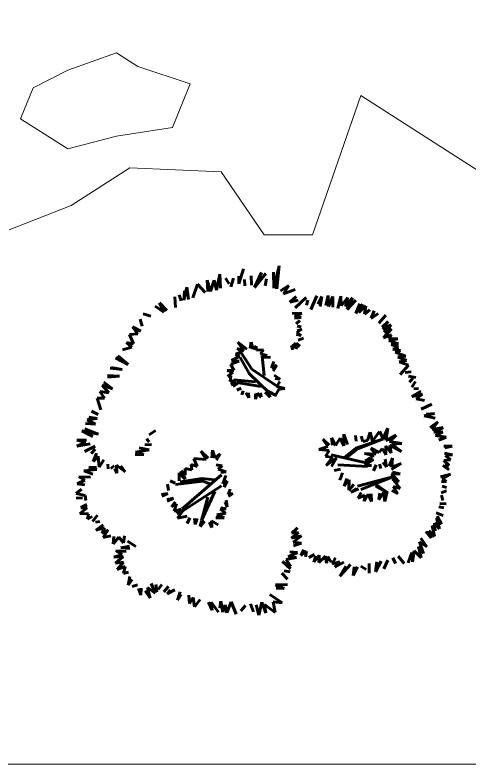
# Model space of a CAD drawing. Header units: metres. Extents: x 35.8 to 78.9, y 1.1 to 33.7.
# Drawn here: x 65.7 to 70.63, y 1.12 to 9.25 of the extents above; entities that cross this region are included whole.
import ezdxf

# ---------------------------------------------------------------- set-up
doc = ezdxf.new("R2010")
doc.units = ezdxf.units.M
for name, color, linetype, lineweight in [('Ceco.NET 53', 254, 'Continuous', 9), ('plants', 83, 'Continuous', 60), ('topography', 132, 'Continuous', 15)]:
    doc.layers.add(name, color=color, linetype=linetype, lineweight=lineweight)

# ---------------------------------------------------------------- blocks, each defined once
blk = doc.blocks.new('ARBRE10')
for p, q in [((0.2391, 1.7233), (0.2972, 1.967)), ((0.2972, 1.967), (0.2718, 1.716)), ((-0.3867, 1.7026), (-0.3473, 1.8749)), ((-0.3473, 1.8749), (-0.3424, 1.7223)), ((-0.1426, 1.7705), (-0.0917, 1.9342)), ((0.0282, 1.7305), (0.1046, 1.8942)), ((0.1518, 1.8833), (0.0282, 1.7305)), ((0.2354, 1.8978), (0.2391, 1.7233)), ((-0.4801, 1.6878), (-0.4851, 1.8109)), ((-0.4851, 1.8109), (-0.4506, 1.6878)), ((-0.4506, 1.6878), (-0.4113, 1.8109)), ((-0.4113, 1.8109), (-0.3867, 1.7026)), ((-0.2883, 1.8306), (-0.2489, 1.7715)), ((-0.1997, 1.8306), (-0.2293, 1.737)), ((-0.1426, 1.8542), (-0.1426, 1.7705)), ((-0.0817, 1.8158), (-0.0768, 1.7469)), ((-0.0081, 1.8578), (-0.0045, 1.756)), ((0.1446, 1.7469), (0.1594, 1.8256)), ((-0.7387, 1.5923), (-0.706, 1.7342)), ((-0.706, 1.7342), (-0.6878, 1.5996)), ((-0.6442, 1.6178), (-0.5933, 1.7669)), ((-0.5933, 1.7669), (-0.5097, 1.676)), ((0.3119, 1.6927), (0.4004, 1.7518)), ((0.4004, 1.7518), (0.3414, 1.6632)), ((0.3414, 1.6632), (0.4693, 1.7075)), ((-0.8368, 1.6287), (-0.8295, 1.5123)), ((-0.7896, 1.6505), (-0.7678, 1.585)), ((-0.7314, 1.6942), (-0.7387, 1.5923)), ((0.4791, 1.6337), (0.4103, 1.5697)), ((0.7043, 1.6396), (0.6389, 1.4905)), ((0.7202, 1.55), (0.7595, 1.6337)), ((0.7595, 1.6337), (0.7399, 1.5254)), ((0.8038, 1.5352), (0.8284, 1.6435)), ((0.8284, 1.6435), (0.8333, 1.5254)), ((0.8333, 1.5254), (0.8776, 1.6337)), ((0.8776, 1.6337), (0.8776, 1.5155)), ((0.9313, 1.5015), (0.9663, 1.6348)), ((0.9663, 1.6348), (0.9698, 1.5295)), ((-0.9254, 1.4804), (-1.0048, 1.5646)), ((-1.0048, 1.5646), (-0.9581, 1.4617)), ((0.4103, 1.5697), (0.5037, 1.5943)), ((0.588, 1.6214), (0.468, 1.5086)), ((0.607, 1.5943), (0.5923, 1.5401)), ((0.9698, 1.5295), (1.04, 1.6208)), ((1.04, 1.6208), (1.0154, 1.5225)), ((1.0154, 1.5225), (1.0926, 1.6173)), ((1.0926, 1.6173), (1.033, 1.4909)), ((1.033, 1.4909), (1.1276, 1.5927)), ((1.1732, 1.5541), (1.1276, 1.4488)), ((1.1276, 1.4488), (1.2013, 1.5506)), ((1.2013, 1.5506), (1.1627, 1.4593)), ((-0.9581, 1.4617), (-1.0516, 1.5272)), ((1.1627, 1.4593), (1.2363, 1.533)), ((1.2363, 1.533), (1.2223, 1.4418)), ((1.2223, 1.4418), (1.2819, 1.4874)), ((1.3275, 1.4769), (1.296, 1.3962)), ((-1.2152, 1.3868), (-1.1918, 1.312)), ((-1.1825, 1.443), (-1.0983, 1.4196)), ((0.4375, 1.4504), (0.5411, 1.4479)), ((0.5411, 1.4479), (0.4622, 1.4306)), ((0.4622, 1.4306), (0.5337, 1.4035)), ((0.5337, 1.4035), (0.4622, 1.3985)), ((1.3731, 1.4488), (1.296, 1.3927)), ((1.4538, 1.4313), (1.3801, 1.3436)), ((-1.2059, 1.2558), (-1.2994, 1.3026)), ((-1.2994, 1.3026), (-1.2386, 1.2278)), ((0.4794, 1.3343), (0.5189, 1.3714)), ((0.4918, 1.3096), (0.5337, 1.3047)), ((1.4152, 1.2979), (1.4818, 1.3611)), ((1.4818, 1.3611), (1.4222, 1.2769)), ((1.4222, 1.2769), (1.5134, 1.326)), ((1.5134, 1.326), (1.4362, 1.2453)), ((-1.2386, 1.2278), (-1.3321, 1.2184)), ((0.5362, 1.2084), (0.4844, 1.2207)), ((0.5411, 1.2775), (0.4868, 1.2405)), ((0.4868, 1.2405), (0.5362, 1.2084)), ((0.4918, 1.2602), (0.5411, 1.2775)), ((1.5169, 1.2804), (1.4292, 1.1821)), ((1.4362, 1.2453), (1.5169, 1.2804)), ((-1.3321, 1.2184), (-1.2854, 1.1201)), ((0.5016, 1.159), (0.5584, 1.1788)), ((1.4292, 1.1821), (1.5169, 1.2172)), ((1.5169, 1.2172), (1.4888, 1.1716)), ((1.4888, 1.1716), (1.5835, 1.1716)), ((1.5835, 1.1716), (1.4888, 1.1541)), ((1.4888, 1.1541), (1.5905, 1.119)), ((-1.3041, 1.0827), (-1.4069, 1.0546)), ((-1.2854, 1.1201), (-1.3648, 1.1342)), ((-1.3648, 1.1342), (-1.3041, 1.0827)), ((-0.087, 1.0429), (-0.1616, 1.0669)), ((-0.1616, 1.0669), (-0.1138, 1.031)), ((-0.0571, 1.0609), (-0.1527, 1.1356)), ((-0.1527, 1.1356), (-0.087, 1.0429)), ((-0.0093, 1.1356), (-0.0212, 1.0669)), ((0.0146, 1.0609), (-0.0093, 1.1356)), ((0.0475, 1.0938), (0.0146, 1.0609)), ((0.0505, 1.0489), (0.0475, 1.0938)), ((0.4967, 1.0701), (0.4301, 1.0997)), ((0.4301, 1.0997), (0.4449, 1.0553)), ((0.5189, 1.0923), (0.4498, 1.122)), ((0.4498, 1.122), (0.4967, 1.0701)), ((0.4819, 1.1244), (0.5189, 1.0923)), ((1.5905, 1.119), (1.5134, 1.112)), ((1.5134, 1.112), (1.594, 1.0839)), ((1.594, 1.0839), (1.5309, 1.0593)), ((1.5309, 1.0593), (1.6151, 1.0453)), ((-1.4583, 0.9891), (-1.3461, 0.8956)), ((-0.1318, 0.9862), (-0.2214, 0.9383)), ((-0.1138, 1.031), (-0.1796, 1.0071)), ((-0.1796, 1.0071), (-0.1318, 0.9862)), ((-0.1206, 1.0296), (-0.0008, 0.8422)), ((0.1251, 1.0549), (0.0505, 1.0489)), ((0.0923, 1.0101), (0.1251, 1.0549)), ((0.167, 0.9921), (0.0923, 1.0101)), ((0.1012, 0.9712), (0.167, 0.9921)), ((0.1116, 0.9846), (0.134, 0.7748)), ((1.6151, 1.0453), (1.5554, 1.0277)), ((1.5554, 1.0277), (1.6712, 0.9856)), ((1.6712, 0.9856), (1.5835, 0.9786)), ((1.5835, 0.9786), (1.6782, 0.9365)), ((-1.3461, 0.8956), (-1.4817, 0.9658)), ((-0.1407, 0.9294), (-0.2303, 0.8965)), ((-0.2303, 0.8965), (-0.1975, 0.8277)), ((-0.2214, 0.9383), (-0.1407, 0.9294)), ((-0.1281, 0.9696), (-0.0307, 0.7973)), ((0.1998, 0.9742), (0.1012, 0.9712)), ((0.2118, 0.8576), (0.2386, 0.9264)), ((1.6782, 0.9365), (1.601, 0.9225)), ((1.601, 0.9225), (1.6992, 0.8874)), ((-1.4116, 0.8394), (-1.5425, 0.8535)), ((-1.5285, 0.8628), (-1.4116, 0.8394)), ((-0.1975, 0.8277), (-0.2692, 0.8307)), ((-0.2692, 0.8307), (-0.2094, 0.8098)), ((-0.0008, 0.8422), (0.2763, 0.6549)), ((0.2685, 0.8875), (0.2118, 0.8576)), ((0.2297, 0.8218), (0.2685, 0.8875)), ((1.6992, 0.8874), (1.6116, 0.7856)), ((1.7308, 0.8137), (1.6642, 0.8067)), ((-1.5705, 0.7739), (-1.4396, 0.7692)), ((-1.4396, 0.7692), (-1.5705, 0.7552)), ((-0.2094, 0.8098), (-0.2632, 0.765)), ((-0.2632, 0.765), (-0.2303, 0.7709)), ((-0.2303, 0.7709), (-0.2363, 0.7082)), ((-0.0307, 0.7973), (0.179, 0.5949)), ((0.3073, 0.7351), (0.2416, 0.7799)), ((0.2506, 0.744), (0.3073, 0.7351)), ((1.6992, 0.7681), (1.7799, 0.754)), ((1.7132, 0.7014), (1.7483, 0.747)), ((-1.5149, 0.629), (-1.6286, 0.6684)), ((-1.6286, 0.6684), (-1.5543, 0.5853)), ((-1.6111, 0.7034), (-1.5149, 0.629)), ((-0.2363, 0.7082), (-0.1766, 0.7261)), ((-0.1766, 0.7261), (-0.2244, 0.6753)), ((-0.2244, 0.6753), (-0.1557, 0.6872)), ((-0.1557, 0.6872), (-0.2035, 0.6574)), ((-0.1955, 0.7298), (0.0367, 0.7073)), ((-0.1655, 0.6998), (0.0966, 0.6549)), ((0.2685, 0.6574), (0.3014, 0.7112)), ((0.3581, 0.6334), (0.2685, 0.6574)), ((1.7764, 0.7084), (1.7378, 0.6488)), ((-1.5543, 0.5853), (-1.6548, 0.6028)), ((-1.6548, 0.6028), (-1.6024, 0.5284)), ((-0.1168, 0.6364), (-0.1646, 0.6155)), ((-0.0959, 0.6095), (-0.1109, 0.5647)), ((-0.066, 0.5886), (-0.0332, 0.5318)), ((-0.0332, 0.5318), (-0.0392, 0.5886)), ((0.0385, 0.5169), (0.0564, 0.5826)), ((0.0385, 0.5766), (0.0385, 0.5169)), ((0.0564, 0.5826), (0.1012, 0.5408)), ((0.1012, 0.5408), (0.0923, 0.5886)), ((0.1431, 0.5946), (0.1968, 0.5408)), ((0.1968, 0.5408), (0.1729, 0.6035)), ((0.1729, 0.6035), (0.2625, 0.5587)), ((0.2954, 0.6304), (0.2536, 0.5527)), ((0.3014, 0.6275), (0.3581, 0.6334)), ((1.8338, 0.6065), (1.7382, 0.5468)), ((1.7382, 0.5468), (1.8517, 0.5707)), ((1.7588, 0.6312), (1.8114, 0.6347)), ((1.8517, 0.5707), (1.786, 0.5228)), ((-1.6024, 0.5284), (-1.6811, 0.5284)), ((-1.6811, 0.5284), (-1.6417, 0.4015)), ((1.786, 0.5228), (1.8756, 0.5049)), ((1.9533, 0.4631), (1.8397, 0.4093)), ((-1.7423, 0.3884), (-1.6723, 0.3534)), ((1.9831, 0.3614), (1.8696, 0.3375)), ((1.8696, 0.3375), (1.9891, 0.3136)), ((1.8935, 0.3554), (1.9831, 0.3614)), ((-1.6985, 0.2484), (-1.8079, 0.2527)), ((-1.6811, 0.3096), (-1.7904, 0.2921)), ((-1.7904, 0.2921), (-1.6985, 0.2484)), ((-1.7729, 0.3227), (-1.6811, 0.3096)), ((1.9353, 0.212), (2.019, 0.2718)), ((2.019, 0.2718), (1.9592, 0.1881)), ((-1.6679, 0.139), (-1.8472, 0.174)), ((-1.8472, 0.174), (-1.7292, 0.1127)), ((-1.8166, 0.1959), (-1.6679, 0.139)), ((-1.117, 0.1302), (-1.0471, 0.1784)), ((1.3081, 0.0612), (1.3854, 0.1671)), ((1.3854, 0.1671), (1.4261, 0.0897)), ((1.4261, 0.0897), (1.4749, 0.2037)), ((1.4749, 0.2037), (1.4546, 0.0694)), ((1.9592, 0.1881), (2.0787, 0.212)), ((2.0787, 0.212), (1.9772, 0.1582)), ((1.9772, 0.1582), (2.0727, 0.1641)), ((2.0727, 0.1641), (1.9951, 0.1223)), ((-1.1476, 0.0865), (-1.117, 0.0558)), ((0.8401, 0.0205), (0.7709, 0.0856)), ((0.7709, 0.0856), (0.8238, 0.0042)), ((0.8767, 0.0205), (0.8645, 0.0979)), ((0.8645, 0.0979), (0.9092, 0.0164)), ((0.9092, 0.0164), (0.9581, 0.0938)), ((0.9581, 0.0938), (0.9988, 0.0123)), ((0.9988, 0.0123), (0.9988, 0.1386)), ((0.9988, 0.1386), (1.0395, 0.0246)), ((1.1331, 0.0612), (1.1249, 0.1223)), ((1.1288, -0.0152), (1.4275, 0.0864)), ((1.4275, 0.0864), (1.1497, -0.0212)), ((1.186, 0.1182), (1.2063, 0.0571)), ((1.2552, 0.0694), (1.2836, 0.1589)), ((1.2836, 0.1589), (1.3081, 0.0612)), ((1.4546, 0.0694), (1.5685, 0.1264)), ((1.5685, 0.1264), (1.4953, 0.0571)), ((1.9951, 0.1223), (2.1086, 0.1044)), ((2.1086, 0.1044), (2.0309, 0.0745)), ((-1.7991, 0.0733), (-1.904, 0.0733)), ((-1.904, 0.0733), (-1.8035, 0.0471)), ((-1.8035, 0.0471), (-1.904, 0.0077)), ((-1.904, 0.0077), (-1.7598, 0.034)), ((-1.7029, 0.0077), (-1.821, -0.0492)), ((-1.1651, 0.0208), (-1.0908, 0.0252)), ((0.8238, 0.0042), (0.7261, -0.0284)), ((1.2063, 0.0571), (1.2552, 0.0694)), ((1.5115, -0.0691), (1.4546, 0.0123)), ((1.4546, 0.0123), (1.4546, -0.0854)), ((1.4953, 0.0571), (1.6295, 0.0368)), ((1.6255, -0.0487), (1.4993, 0.0205)), ((1.4993, 0.0205), (1.5115, -0.0691)), ((1.6295, 0.0368), (1.5197, 0.0286)), ((1.5197, 0.0286), (1.6255, -0.0487)), ((2.0847, 0.0087), (2.1743, 0.0087)), ((2.1743, 0.0087), (2.0966, -0.0092)), ((-1.7029, -0.0229), (-1.7466, -0.071)), ((-1.6898, -0.0667), (-1.7248, -0.1586)), ((-1.2657, -0.0579), (-1.117, -0.0317)), ((-1.1739, -0.0842), (-1.2657, -0.0579)), ((-1.117, -0.0317), (-1.2263, -0.0098)), ((-0.4749, -0.1236), (-0.556, -0.0456)), ((-0.556, -0.0456), (-0.4967, -0.1361)), ((-0.4282, -0.0363), (-0.4375, -0.1174)), ((-0.4001, -0.1205), (-0.4282, -0.0363)), ((-0.344, -0.0737), (-0.4001, -0.1205)), ((-0.3845, -0.1454), (-0.344, -0.0737)), ((0.7261, -0.0284), (0.8401, -0.0406)), ((0.8401, -0.0406), (0.7994, -0.1057)), ((1.0004, -0.1138), (1.1288, -0.0152)), ((1.1497, -0.0212), (1.0302, -0.1168)), ((1.3447, -0.0772), (1.2226, -0.0732)), ((1.2226, -0.0732), (1.3243, -0.0935)), ((1.3813, -0.061), (1.2918, -0.0121)), ((1.2918, -0.0121), (1.3447, -0.0772)), ((1.4139, -0.0162), (1.3813, -0.061)), ((1.4546, -0.0854), (1.4139, -0.0162)), ((2.0907, -0.069), (2.1803, -0.0869)), ((-1.7248, -0.1586), (-1.6723, -0.1017)), ((-1.6723, -0.1017), (-1.6592, -0.2198)), ((-1.6592, -0.2198), (-1.6111, -0.1411)), ((-1.27, -0.0842), (-1.1739, -0.0842)), ((-0.4967, -0.1361), (-0.6308, -0.1267)), ((-0.6308, -0.1267), (-0.5965, -0.214)), ((0.7994, -0.1057), (0.8767, -0.1098)), ((0.8767, -0.1098), (0.8075, -0.2035)), ((0.8075, -0.2035), (0.9174, -0.118)), ((0.86, -0.0869), (1.2543, -0.1766)), ((0.9174, -0.118), (0.8645, -0.2116)), ((1.3203, -0.1383), (1.2267, -0.2035)), ((1.3243, -0.0935), (1.2307, -0.1505)), ((1.2307, -0.1505), (1.3203, -0.1383)), ((1.4627, -0.2198), (1.4464, -0.1342)), ((1.4912, -0.2075), (1.5278, -0.122)), ((1.5278, -0.122), (1.5197, -0.2198)), ((2.1564, -0.1407), (2.0847, -0.1467)), ((2.0847, -0.1467), (2.1444, -0.2005)), ((2.1803, -0.0869), (2.1026, -0.0929)), ((2.1026, -0.0929), (2.1564, -0.1407)), ((-1.6898, -0.2198), (-1.7729, -0.2242)), ((-1.7729, -0.2242), (-1.6854, -0.2461)), ((-1.5674, -0.1892), (-1.563, -0.2373)), ((-1.4974, -0.2067), (-1.5324, -0.2329)), ((-1.4887, -0.2329), (-1.4668, -0.2854)), ((-1.4668, -0.2854), (-1.4712, -0.1979)), ((-1.4712, -0.1979), (-1.3794, -0.2723)), ((-1.3794, -0.2723), (-1.4231, -0.2067)), ((-0.7243, -0.2359), (-0.7274, -0.3076)), ((-0.6526, -0.2484), (-0.7243, -0.2359)), ((-0.5965, -0.214), (-0.6619, -0.1922)), ((-0.6619, -0.1922), (-0.6526, -0.2484)), ((-0.3253, -0.2047), (-0.3877, -0.1953)), ((-0.3658, -0.2421), (-0.3253, -0.2047)), ((-0.2817, -0.2702), (-0.3658, -0.2421)), ((0.9621, -0.2401), (0.893, -0.2564)), ((0.9317, -0.1946), (1.2543, -0.2125)), ((1.2267, -0.2035), (1.2999, -0.2035)), ((1.3488, -0.1953), (1.3203, -0.2605)), ((1.3854, -0.1872), (1.4017, -0.2361)), ((1.422, -0.1709), (1.4627, -0.2198)), ((1.6214, -0.179), (1.5156, -0.2442)), ((1.5197, -0.2198), (1.6214, -0.179)), ((2.1385, -0.2484), (2.0727, -0.2005)), ((2.1444, -0.2005), (2.0966, -0.1946)), ((2.0966, -0.1946), (2.1385, -0.2484)), ((-1.7554, -0.3292), (-1.8822, -0.3248)), ((-1.8822, -0.3248), (-1.8166, -0.3598)), ((-1.6854, -0.2461), (-1.8253, -0.2592)), ((-1.8253, -0.2592), (-1.7292, -0.2942)), ((-0.7243, -0.3513), (-0.7897, -0.2827)), ((-0.7897, -0.2827), (-0.7897, -0.37)), ((-0.7274, -0.3076), (-0.7679, -0.2608)), ((-0.7679, -0.2608), (-0.7243, -0.3513)), ((-0.7572, -0.6716), (-0.3303, -0.3044)), ((-0.3378, -0.2764), (-0.2817, -0.2702)), ((-0.316, -0.4012), (-0.2848, -0.3107)), ((0.9825, -0.2808), (0.954, -0.3623)), ((1.1467, -0.4277), (1.541, -0.3201)), ((1.541, -0.3201), (1.1826, -0.4636)), ((1.6092, -0.2931), (1.5156, -0.2931)), ((1.5156, -0.2931), (1.597, -0.3786)), ((1.5278, -0.2727), (1.6092, -0.2931)), ((2.0488, -0.3261), (2.1564, -0.2962)), ((2.1564, -0.2962), (2.0668, -0.35)), ((-1.8166, -0.3598), (-1.8997, -0.3992)), ((-1.8997, -0.3992), (-1.8166, -0.4123)), ((-0.9175, -0.4043), (-0.9051, -0.4729)), ((-0.8895, -0.37), (-0.8334, -0.395)), ((-0.8321, -0.4093), (-0.5325, -0.3719)), ((-0.7796, -0.3794), (-0.54, -0.3419)), ((-0.54, -0.3419), (-0.4052, -0.3569)), ((-0.5325, -0.3719), (-0.4576, -0.4018)), ((-0.2692, -0.3669), (-0.316, -0.4012)), ((-0.3035, -0.4386), (-0.2692, -0.3669)), ((1.0313, -0.3419), (1.0028, -0.4274)), ((1.0028, -0.4274), (1.0557, -0.3582)), ((1.0557, -0.3582), (1.0517, -0.4682)), ((1.4723, -0.4965), (1.3439, -0.4038)), ((1.597, -0.3786), (1.5278, -0.346)), ((1.5278, -0.346), (1.6092, -0.4519)), ((2.1146, -0.3739), (2.0608, -0.3739)), ((2.0668, -0.35), (2.1146, -0.3739)), ((-1.8516, -0.4605), (-1.9084, -0.5042)), ((-0.7497, -0.6941), (-0.3303, -0.4243)), ((-0.5475, -0.799), (-0.4052, -0.4843)), ((-0.2599, -0.5166), (-0.238, -0.4573)), ((1.0517, -0.4682), (1.1087, -0.4071)), ((1.0761, -0.4926), (1.1371, -0.4519)), ((1.1575, -0.4559), (1.0761, -0.4926)), ((1.3439, -0.4277), (1.4693, -0.4994)), ((1.4708, -0.4845), (1.4424, -0.5944)), ((1.5848, -0.5089), (1.5197, -0.4722)), ((1.6092, -0.4519), (1.536, -0.4315)), ((1.536, -0.4315), (1.5848, -0.5089)), ((2.0548, -0.4994), (2.1146, -0.4755)), ((2.0668, -0.4277), (2.1146, -0.4397)), ((-1.9084, -0.5042), (-1.8122, -0.5261)), ((-1.9084, -0.5567), (-1.8428, -0.5523)), ((-1.8122, -0.5261), (-1.8035, -0.583)), ((-0.983, -0.5166), (-0.9144, -0.5041)), ((-0.9144, -0.5041), (-0.9799, -0.5353)), ((-0.9206, -0.5727), (-0.8521, -0.5571)), ((-0.8521, -0.5571), (-0.9206, -0.5883)), ((-0.4801, -0.5442), (-0.5475, -0.799)), ((-0.2069, -0.5041), (-0.2599, -0.5166)), ((-0.2567, -0.5384), (-0.2069, -0.5041)), ((1.1493, -0.5578), (1.186, -0.4967)), ((1.2267, -0.5252), (1.1493, -0.5578)), ((1.2633, -0.513), (1.2185, -0.5903)), ((1.2185, -0.5903), (1.2267, -0.5252)), ((1.2999, -0.5944), (1.2633, -0.513)), ((1.2958, -0.5089), (1.2999, -0.5944)), ((1.4301, -0.4967), (1.3772, -0.574)), ((1.3772, -0.574), (1.3894, -0.5007)), ((1.4424, -0.5944), (1.4301, -0.4967)), ((2.0608, -0.5234), (2.0727, -0.5831)), ((-1.8603, -0.6573), (-1.7947, -0.6267)), ((-0.8334, -0.5977), (-0.8739, -0.6507)), ((-0.8739, -0.6507), (-0.8209, -0.6164)), ((-0.8209, -0.6164), (-0.8458, -0.6975)), ((-0.291, -0.6008), (-0.2692, -0.6538)), ((-0.2692, -0.6538), (-0.2786, -0.579)), ((2.0309, -0.6489), (2.0847, -0.6609)), ((2.0429, -0.613), (2.1086, -0.619)), ((-1.7905, -0.6627), (-1.8695, -0.7219)), ((-1.8695, -0.7219), (-1.7757, -0.7269)), ((-1.8596, -0.6627), (-1.7905, -0.6627)), ((-1.7757, -0.7269), (-1.7856, -0.7861)), ((-0.8458, -0.6975), (-0.771, -0.6757)), ((-0.771, -0.6757), (-0.8147, -0.7225)), ((-0.8147, -0.7225), (-0.7492, -0.6913)), ((-0.7492, -0.6913), (-0.8084, -0.7724)), ((-0.3814, -0.7381), (-0.2848, -0.7193)), ((-0.344, -0.6757), (-0.2786, -0.6726)), ((-0.2848, -0.7193), (-0.344, -0.6757)), ((-0.2786, -0.6726), (-0.3378, -0.6601)), ((2.0011, -0.7147), (2.0787, -0.7446)), ((-1.7856, -0.7861), (-1.7362, -0.7565)), ((-1.7313, -0.8108), (-1.677, -0.7417)), ((-1.6523, -0.8108), (-1.7017, -0.8158)), ((-0.8084, -0.7724), (-0.7056, -0.7505)), ((-0.6744, -0.7692), (-0.7025, -0.8316)), ((-0.6183, -0.841), (-0.6245, -0.7786)), ((-0.5965, -0.7755), (-0.6183, -0.841)), ((-0.5622, -0.8628), (-0.5466, -0.8036)), ((-0.5154, -0.8067), (-0.5622, -0.8628)), ((-0.4375, -0.8753), (-0.4406, -0.8036)), ((-0.4406, -0.8036), (-0.3658, -0.8441)), ((-0.3908, -0.7692), (-0.3035, -0.7692)), ((-0.3035, -0.7692), (-0.3814, -0.7381)), ((2.0608, -0.8402), (2.007, -0.7744)), ((2.007, -0.7744), (2.0369, -0.888)), ((2.013, -0.7505), (2.0608, -0.8402)), ((-1.6178, -0.8454), (-1.6968, -0.9047)), ((-1.6968, -0.9047), (-1.603, -0.88)), ((-1.603, -0.88), (-1.6277, -0.9392)), ((-0.4625, -0.816), (-0.4375, -0.8753)), ((0.4334, -0.937), (0.4962, -0.8769)), ((1.9891, -0.9119), (1.9592, -0.8522)), ((1.9592, -0.8522), (1.9831, -0.9717)), ((2.0369, -0.888), (1.9831, -0.8282)), ((1.9831, -0.8282), (1.9891, -0.9119)), ((-1.6277, -0.9392), (-1.5635, -0.8997)), ((-1.5635, -0.8997), (-1.6178, -0.9837)), ((-1.6178, -0.9837), (-1.5339, -0.9639)), ((-1.4993, -0.9738), (-1.5092, -1.0528)), ((-1.3957, -1.0429), (-1.3858, -0.9639)), ((0.428, -0.9916), (0.5044, -0.9288)), ((0.5372, -0.9643), (0.428, -0.9916)), ((0.5044, -0.9288), (0.4334, -0.937)), ((0.4471, -1.0326), (0.5372, -0.9643)), ((1.9473, -0.9897), (1.8875, -0.9179)), ((1.9831, -0.9717), (1.9234, -0.9119)), ((1.9234, -0.9119), (1.9473, -0.9897)), ((-1.5092, -1.0528), (-1.4451, -0.9787)), ((-1.4451, -0.9787), (-1.3957, -1.0429)), ((-1.3513, -1.0232), (-1.2625, -1.0825)), ((0.5372, -1.0435), (0.4471, -1.0326)), ((0.4526, -1.0736), (0.5372, -1.0435)), ((1.8995, -1.0853), (1.8218, -1.0315)), ((1.8218, -1.0315), (1.8636, -1.1571)), ((1.8338, -0.9897), (1.8995, -1.0853)), ((-1.3661, -1.1368), (-1.4796, -1.1269)), ((-1.4796, -1.1269), (-1.4105, -1.1664)), ((-1.3315, -1.0775), (-1.4253, -1.0973)), ((-1.4253, -1.0973), (-1.3266, -1.1022)), ((0.5641, -1.119), (0.531, -1.1779)), ((0.531, -1.1779), (0.5935, -1.1301)), ((0.5935, -1.1301), (0.5825, -1.1927)), ((1.7621, -1.1272), (1.7442, -1.2467)), ((1.8397, -1.2049), (1.7621, -1.1272)), ((1.8636, -1.1571), (1.8099, -1.0793)), ((1.8099, -1.0793), (1.8397, -1.2049)), ((-1.4105, -1.1664), (-1.4993, -1.196)), ((-1.4993, -1.196), (-1.4006, -1.1911)), ((-1.4006, -1.1911), (-1.4845, -1.2602)), ((0.3734, -1.2211), (0.4853, -1.1992)), ((0.3952, -1.1938), (0.4935, -1.1446)), ((0.4853, -1.1992), (0.3952, -1.1938)), ((0.4935, -1.1446), (0.4116, -1.1391)), ((0.6782, -1.1669), (0.6193, -1.2)), ((0.6708, -1.2516), (0.7297, -1.1742)), ((0.6929, -1.1816), (0.6708, -1.2516)), ((0.7297, -1.1742), (0.726, -1.2553)), ((0.726, -1.2553), (0.7996, -1.1853)), ((0.7996, -1.1853), (0.8107, -1.2626)), ((0.8107, -1.2626), (0.8254, -1.189)), ((0.8254, -1.189), (0.8622, -1.2516)), ((0.8719, -1.2706), (0.9078, -1.2049)), ((1.5291, -1.2049), (1.559, -1.2647)), ((1.5888, -1.1869), (1.6545, -1.2647)), ((1.7382, -1.1451), (1.6964, -1.2587)), ((1.7442, -1.2467), (1.7382, -1.1451)), ((-1.4845, -1.2602), (-1.3957, -1.2504)), ((-1.3957, -1.2504), (-1.4648, -1.3294)), ((-1.4648, -1.3294), (-1.376, -1.2998)), ((-1.376, -1.2998), (-1.3957, -1.3738)), ((0.4198, -1.3222), (0.3324, -1.2429)), ((0.3324, -1.2429), (0.4225, -1.2976)), ((0.4225, -1.2976), (0.3734, -1.2211)), ((0.9556, -1.2467), (0.8719, -1.2706)), ((0.9018, -1.3065), (0.9556, -1.2467)), ((0.9974, -1.2527), (0.9018, -1.3065)), ((1.0691, -1.2766), (0.9556, -1.4022)), ((0.9556, -1.4022), (1.0213, -1.2946)), ((1.1467, -1.3005), (1.0989, -1.3962)), ((1.0989, -1.3962), (1.1109, -1.3005)), ((1.1826, -1.2946), (1.2423, -1.3304)), ((1.2722, -1.2647), (1.2722, -1.3723)), ((1.4036, -1.2407), (1.3439, -1.3543)), ((1.3439, -1.3543), (1.3558, -1.2467)), ((1.4753, -1.2288), (1.4335, -1.3244)), ((-1.3957, -1.3738), (-1.3414, -1.359)), ((0.3243, -1.3713), (0.387, -1.4341)), ((0.3488, -1.3467), (0.4143, -1.3549)), ((-1.3266, -1.4084), (-1.3464, -1.5022)), ((-1.3464, -1.5022), (-1.3019, -1.438)), ((-1.2427, -1.4973), (-1.3019, -1.517)), ((-1.2328, -1.5368), (-1.2082, -1.6109)), ((-1.2082, -1.6109), (-1.2032, -1.5319)), ((-1.1045, -1.6405), (-1.1341, -1.5269)), ((-1.1341, -1.5269), (-1.0502, -1.5862)), ((-1.0502, -1.5862), (-1.0947, -1.4825)), ((-1.0453, -1.4924), (-1.0354, -1.5763)), ((-0.9811, -1.4924), (-1.0206, -1.5467)), ((-0.9071, -1.517), (-0.9565, -1.5714)), ((0.256, -1.497), (0.387, -1.4942)), ((0.3516, -1.5352), (0.256, -1.497)), ((0.2615, -1.5325), (0.3516, -1.5352)), ((-1.1588, -1.5615), (-1.1045, -1.6405)), ((-0.838, -1.5516), (-0.9219, -1.5961)), ((-0.9219, -1.5961), (-0.8874, -1.5516)), ((-0.7788, -1.5714), (-0.8084, -1.6652)), ((-0.8084, -1.6652), (-0.7689, -1.601)), ((-0.685, -1.6109), (-0.6801, -1.6998)), ((0.3297, -1.6909), (0.196, -1.6008)), ((-0.6801, -1.6998), (-0.6406, -1.6356)), ((-0.6406, -1.6356), (-0.6258, -1.7343)), ((-0.6258, -1.7343), (-0.5616, -1.6553)), ((-0.4728, -1.685), (-0.4333, -1.7739)), ((-0.4333, -1.7739), (-0.4432, -1.685)), ((-0.4432, -1.685), (-0.3642, -1.7936)), ((-0.35, -1.751), (-0.3391, -1.6745)), ((-0.3391, -1.6745), (-0.3173, -1.7947)), ((-0.2736, -1.8029), (-0.2272, -1.68)), ((-0.2272, -1.68), (-0.1699, -1.8138)), ((-0.017, -1.7018), (0.0158, -1.792)), ((0.0758, -1.8248), (0.1059, -1.6854)), ((0.1059, -1.6854), (0.1495, -1.8056)), ((0.2505, -1.7974), (0.2287, -1.68)), ((0.2287, -1.68), (0.3297, -1.6909)), ((-0.3173, -1.7947), (-0.29, -1.7128)), ((-0.29, -1.7128), (-0.2736, -1.8029)), ((-0.0716, -1.721), (-0.1207, -1.7783)), ((0.0458, -1.7128), (0.0758, -1.8248)), ((0.1495, -1.8056), (0.1359, -1.71)), ((0.1359, -1.71), (0.2505, -1.7974))]:
    blk.add_line(p, q)

msp = doc.modelspace()

# ---------------------------------------------------------------- linework, layer by layer
at = {"layer": 'Ceco.NET 53', "ltscale": 0.3}
msp.add_lwpolyline([(78.8917, 1.1233), (35.7917, 1.1233), (35.7917, 33.7233), (78.8917, 33.7233)], dxfattribs=at)
at = {"layer": 'topography', "ltscale": 0.3}
for p, q in [((66.804, 8.8431), (66.2759, 8.6538)), ((67.0342, 8.6944), (66.804, 8.8431)), ((66.2759, 8.6538), (65.8968, 8.4645)), ((67.6029, 8.505), (67.0342, 8.6944)), ((65.8968, 8.4645), (65.7614, 8.1264)), ((67.4133, 8.0317), (67.6029, 8.505)), ((68.9332, 6.8675), (69.4573, 8.3816)), ((69.4573, 8.3816), (71.4042, 7.1293)), ((65.7614, 8.1264), (66.2759, 7.8018)), ((66.804, 7.937), (67.4133, 8.0317)), ((66.2759, 7.8018), (66.804, 7.937)), ((66.3123, 7.185), (66.9488, 7.5964)), ((66.9488, 7.5964), (67.941, 7.5498)), ((67.941, 7.5498), (68.409, 6.8675)), ((65.6384, 6.9233), (66.3123, 7.185)), ((66.3123, 7.185), (66.3123, 7.185)), ((68.409, 6.8675), (68.9332, 6.8675))]:
    msp.add_line(p, q, dxfattribs=at)

# ---------------------------------------------------------------- block references
at = {"layer": 'plants', "ltscale": 0.3}
msp.add_blockref('ARBRE10', (68.2751, 4.5655), dxfattribs=at)

doc.saveas('drawing.dxf')
